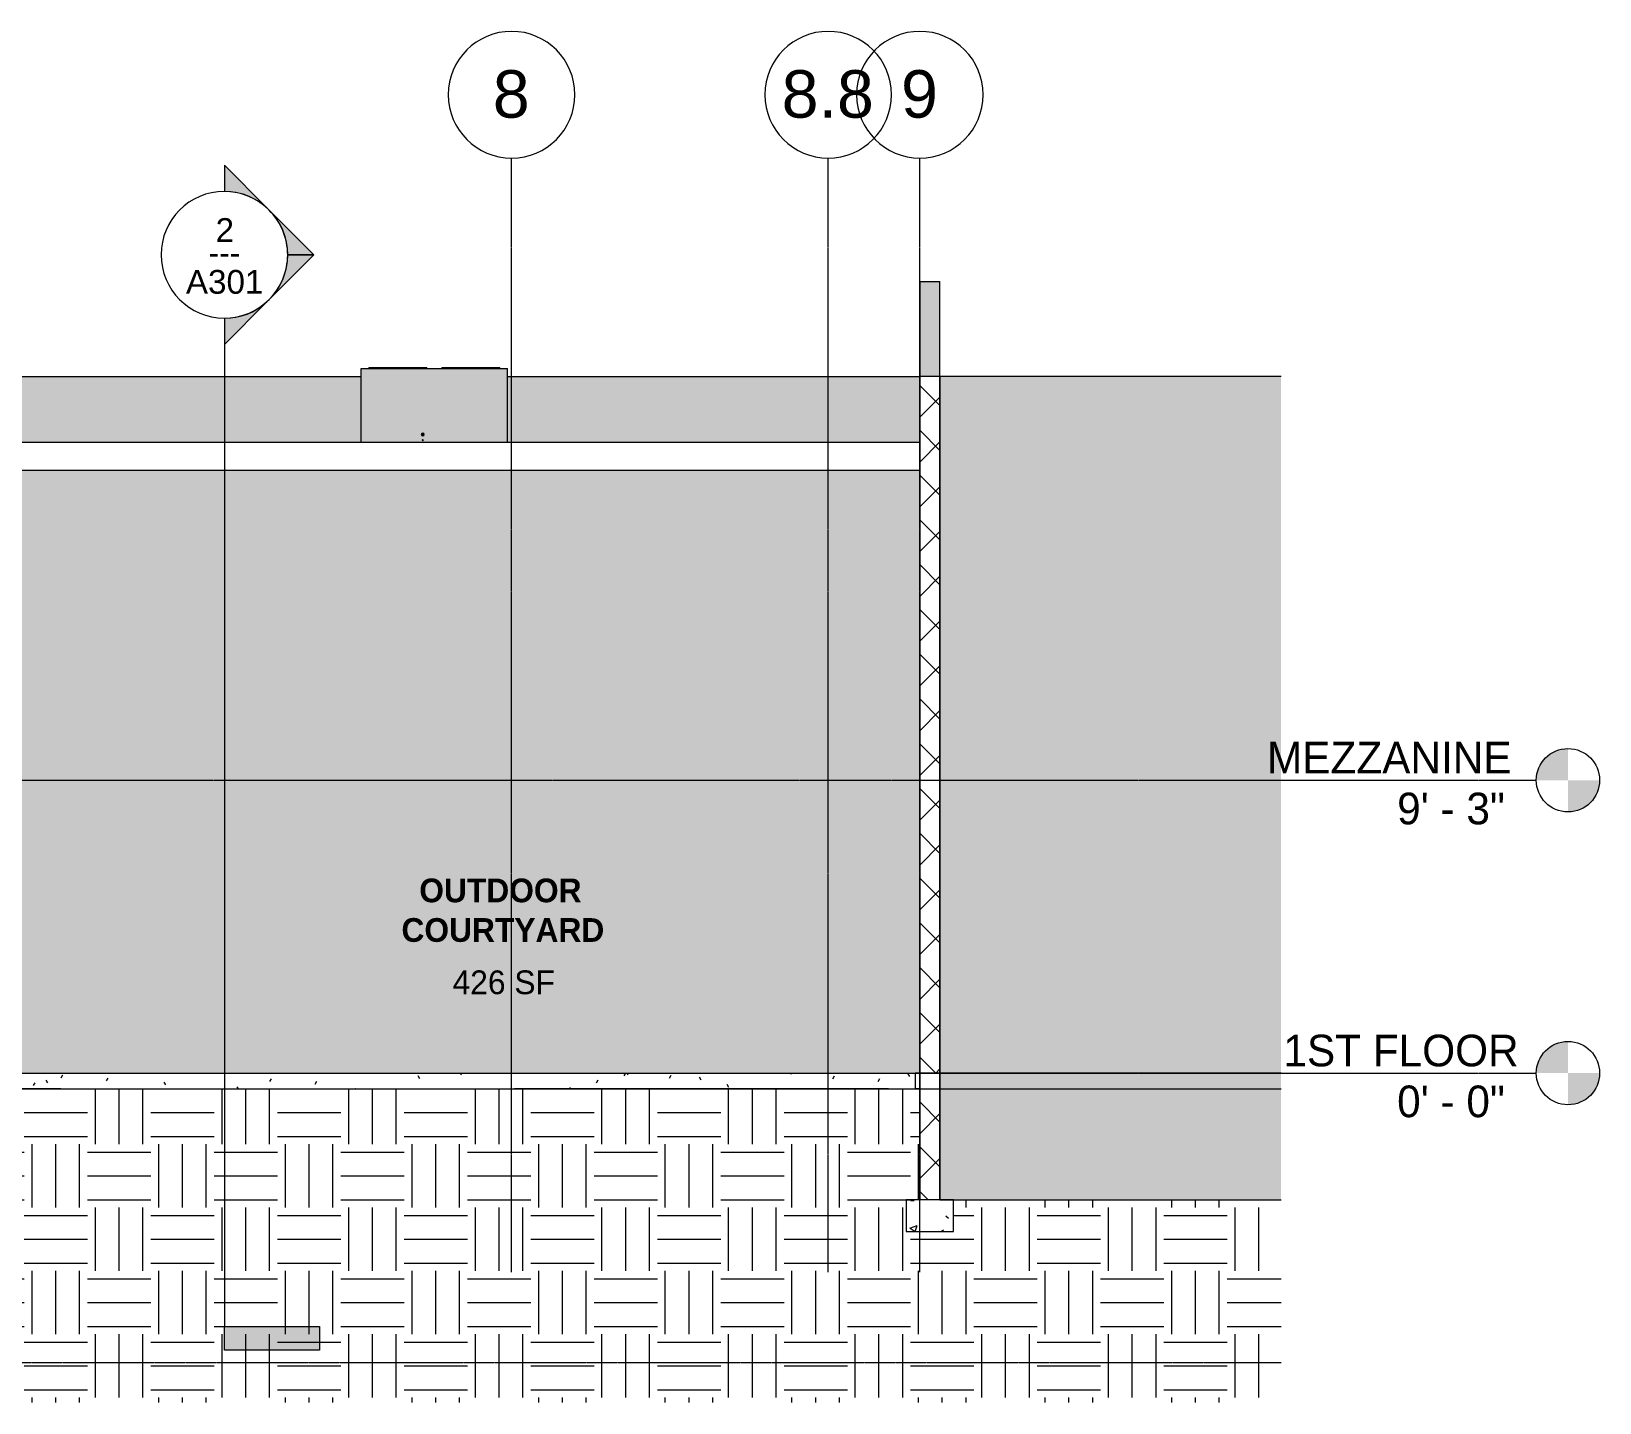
# Model space of a CAD drawing. Header units: inches. Extents: x -4221 to 4014, y -195 to 396.
# Drawn here: x -1922 to -1328, y -125 to 395 of the extents above; entities that cross this region are included whole.
import ezdxf

# ---------------------------------------------------------------- set-up
doc = ezdxf.new("R2010")
doc.units = ezdxf.units.IN
doc.header["$MEASUREMENT"] = 0
doc.linetypes.add('Aligning Line 1_8_', pattern=[0.25, 0.125, -0.125])
doc.linetypes.add('Grid Line 1_2_', pattern=[0.875, 0.5, -0.125, 0.125, -0.125])
for name, color, linetype, lineweight in [('A-AREA-IDEN', 2, 'Continuous', 9), ('A-FLOR-LEVL', 51, 'Continuous', 9), ('A-ROOF', 132, 'Continuous', 13), ('A-WALL', 113, 'Continuous', 13), ('A-WALL-PATT', 111, 'Continuous', 20), ('C-BLDG-PADS', 91, 'Continuous', 9), ('C-TOPO', 7, 'Continuous', 9), ('G-ANNO-SYMB', 111, 'Aligning Line 1_8_', 9), ('M-EQPM', 50, 'Continuous', 9), ('S-FNDN', 32, 'Continuous', 13), ('S-GRID', 1, 'Continuous', 9), ('S-GRID-IDEN', 1, 'Continuous', 9)]:
    doc.layers.add(name, color=color, linetype=linetype, lineweight=lineweight)
doc.styles.add('Arial', font='arial.ttf', dxfattribs={"height": 18})
doc.styles.add('Arial_1', font='arial.ttf', dxfattribs={"height": 9})
doc.styles.add('Century Gothic', font='', dxfattribs={"height": 12})
doc.styles.add('Century Gothic_1', font='', dxfattribs={"height": 9})
doc.styles.add('Century Gothic_B', font='', dxfattribs={"height": 9})
doc.styles.get('Century Gothic').set_extended_font_data('Century Gothic')
doc.styles.get('Century Gothic_1').set_extended_font_data('Century Gothic')
doc.styles.get('Century Gothic_B').set_extended_font_data('Century Gothic', bold=True)
pattern_1 = [(50, (-3004.96, 0), (27.5427, -2.40992), [2.88, -31.68]), (355, (-3004.96, 0), (-5.32784, 28.88427), [2.304, -25.344]), (100.451, (-3002.666, -0.2), (22.2153, 26.47393), [2.448, -26.924]), (46.184, (-3004.96, 7.68), (40.9819, -6.3564), [4.32, -47.52]), (96.636, (-3001.546, 7.15), (35.8907, 37.4062), [3.671, -40.386]), (351.184, (-3004.96, 7.68), (35.891, 37.4062), [3.456, -38.016]), (21, (-3001.12, 5.76), (22.92104, -15.46073), [2.88, -31.68]), (326, (-3001.12, 5.76), (9.34353, 27.84574), [2.304, -25.344]), (71.451, (-2999.21, 4.472), (32.26477, 12.3844), [2.448, -26.924]), (37.5, (-3004.961, 0), (0.466855, 12.78271), [1.267, -23.77, 1.267, -24.461, -25.44]), (37.5, (-3004.961, 0), (0.466855, 12.78271), [-50.765, 1.267, -24.173]), (7.5, (-3004.961, 0), (10.10159, 15.14509), [1.267, -13.402, 1.267, -23.194, -9.696]), (7.5, (-3004.961, 0), (10.10159, 15.14509), [-39.13, 1.267, -8.429]), (327.5, (-3013.524, 0), (20.49916, -0.86578), [1.267, -8.333, 1.267, -28.685, -39.744]), (327.5, (-3013.524, 0), (20.49916, -0.86578), [-39.552, 1.267, -38.477]), (317.5, (-3017.364, 0), (22.39478, 3.84429), [1.267, -11.213, 1.267, -18.624, -28.224]), (317.5, (-3017.364, 0), (22.39478, 3.84429), [-32.371, 1.267, -26.957])]
pattern_2 = [(0, (-3004.96, 0), (24, 24), [24, -24]), (0, (-3004.96, 9), (24, 24), [24, -24]), (0, (-3004.96, 18), (24, 24), [24, -24]), (90, (-3001.96, 21), (-24, 24), [24, -24]), (90, (-2992.96, 21), (-24, 24), [24, -24]), (90, (-2983.96, 21), (-24, 24), [24, -24])]

# ---------------------------------------------------------------- blocks, each defined once
blk = doc.blocks.new('Walls 1 - Walls 1-1277454-BUILDING ELEVATION - SOUTH')
at = {"layer": 'A-ROOF', "lineweight": 9}
for color, points in [(254, [(-1956.83, 239.02), (-1956.83, 264), (-1956.88, 264), (-1956.88, 239.02), (-1956.83, 239.02)]), (161, [(-1577.83, -48), (-1448.5, -48), (-1448.5, 264), (-1577.83, 264), (-1577.83, -6.01)])]:
    blk.add_hatch(color=color, dxfattribs=at).paths.add_polyline_path(points, flags=0)
h = blk.add_hatch(color=254, dxfattribs=at)
h.paths.add_polyline_path([(-1956.83, 239.02), (-1797.2, 239.02), (-1797.2, 264), (-1956.83, 264)], flags=0)
h.paths.add_polyline_path([(-1585.45, 239.02), (-1585.45, 264), (-1741.78, 264), (-1741.78, 239.02), (-1615.72, 239.02)], flags=0)
for p, q in [((-1956.88, 264), (-1956.83, 264)), ((-1956.83, 264), (-1797.2, 264)), ((-1956.83, 264), (-1956.83, 239.02)), ((-1741.78, 264), (-1585.45, 264)), ((-1448.5, 264), (-1577.83, 264)), ((-1577.83, 264), (-1577.83, -48)), ((-1577.83, -48), (-1448.5, -48))]:
    blk.add_line(p, q, dxfattribs=at)
blk = doc.blocks.new('Condensing Unit - Air Cooled - DX - 6-10 Tons - 6 Tons-1352867-BUILDING ELEVATION - SOUTH')
at = {"layer": 'M-EQPM'}
h = blk.add_hatch(color=256, dxfattribs=at)
h.paths.add_polyline_path([(-1797.2, 239.02), (-1741.78, 239.02), (-1741.78, 267.04), (-1797.2, 267.04)], flags=0)
h.paths.add_polyline_path([(-1773.94, 239.67), (-1773.99, 239.69), (-1774.08, 239.8), (-1774.08, 239.9), (-1773.94, 240.03), (-1773.85, 240.03), (-1773.71, 239.9), (-1773.71, 239.8), (-1773.85, 239.69)], flags=0)
h.paths.add_polyline_path([(-1773.89, 241.46), (-1774.18, 241.54), (-1774.38, 241.74), (-1774.44, 241.88), (-1774.44, 242.17), (-1774.29, 242.42), (-1774.04, 242.57), (-1773.75, 242.57), (-1773.5, 242.42), (-1773.35, 242.17), (-1773.35, 241.88), (-1773.5, 241.62), (-1773.85, 241.47)], flags=0)
for points in [[(-1782.95, 267.04), (-1772.35, 267.04), (-1772.35, 267.4), (-1794.35, 267.4), (-1794.35, 267.04), (-1784.5, 267.04)], [(-1744.64, 267.04), (-1744.64, 267.4), (-1766.64, 267.4), (-1766.64, 267.04), (-1744.88, 267.04)], [(-1773.89, 241.46), (-1773.65, 241.54), (-1773.5, 241.63), (-1773.35, 241.88), (-1773.35, 242.17), (-1773.5, 242.42), (-1773.75, 242.57), (-1774.04, 242.57), (-1774.29, 242.42), (-1774.44, 242.17), (-1774.44, 241.88), (-1774.38, 241.74), (-1774.18, 241.54), (-1773.94, 241.48)], [(-1773.94, 239.67), (-1773.8, 239.69), (-1773.71, 239.8), (-1773.71, 239.9), (-1773.85, 240.03), (-1773.94, 240.03), (-1774.08, 239.9), (-1774.08, 239.8), (-1773.99, 239.69)]]:
    blk.add_hatch(color=256, dxfattribs=at).paths.add_polyline_path(points, flags=0)
for p, q in [((-1797.2, 267.04), (-1741.78, 267.04)), ((-1797.2, 239.02), (-1797.2, 267.04)), ((-1794.35, 267.4), (-1794.35, 267.04)), ((-1794.35, 267.4), (-1772.35, 267.4)), ((-1772.35, 267.04), (-1772.35, 267.4)), ((-1766.64, 267.4), (-1766.64, 267.04)), ((-1766.64, 267.4), (-1744.64, 267.4)), ((-1744.64, 267.04), (-1744.64, 267.4)), ((-1741.78, 239.02), (-1741.78, 267.04))]:
    blk.add_line(p, q, dxfattribs=at)
for centre, radius, start, end in [((-1773.89, 242.03), 0.562, 0, 180), ((-1773.89, 242.03), 0.562, 180, 0), ((-1773.89, 239.85), 0.188, 0, 180), ((-1773.89, 239.85), 0.188, 180, 0)]:
    blk.add_arc(centre, radius, start, end, dxfattribs=at)
blk = doc.blocks.new('Level - Level Head - Circle-50818-BUILDING ELEVATION - SOUTH')
at = {"layer": 'A-FLOR-LEVL'}
h = blk.add_hatch(color=256, dxfattribs=at)
edge = h.paths.add_edge_path(flags=0)
edge.add_line((-1339.78, 0), (-1351.78, 0))
edge.add_arc((-1339.78, 0), 12, 90, 180, ccw=False)
edge.add_line((-1339.78, 12), (-1339.78, 0))
h = blk.add_hatch(color=256, dxfattribs=at)
edge = h.paths.add_edge_path(flags=0)
edge.add_line((-1339.78, -12), (-1339.78, 0))
edge.add_line((-1339.78, 0), (-1327.78, 0))
edge.add_arc((-1339.78, 0), 12, 270, 360, ccw=False)
blk.add_circle((-1339.78, 0), 12, dxfattribs=at)
blk = doc.blocks.new('Grid - Grid Head - Circle-50561-BUILDING ELEVATION - SOUTH')
at = {"layer": 'S-GRID-IDEN'}
for start, end in [(0, 180), (180, 360)]:
    blk.add_arc((-2877.2, 324), 24, start, end, dxfattribs=at)
blk = doc.blocks.new('Section - 3_32_ x 3_8_-54337-BUILDING ELEVATION - SOUTH')
at = {"layer": 'G-ANNO-SYMB', "linetype": 'Continuous'}
blk.add_hatch(color=256, dxfattribs=at).paths.add_polyline_path([(-2512.89, -185.81), (-2548.89, -185.81), (-2548.89, -194.81), (-2512.89, -194.81)], flags=0)
for p, q in [((-2548.89, -194.81), (-2548.89, -185.81)), ((-2548.89, -185.81), (-2512.89, -185.81)), ((-2512.89, -185.81), (-2512.89, -194.81)), ((-2512.89, -194.81), (-2548.89, -194.81))]:
    blk.add_line(p, q, dxfattribs=at)
blk = doc.blocks.new('Section - Section Head - Filled-22785-BUILDING ELEVATION - SOUTH')
at = {"layer": 'G-ANNO-SYMB', "linetype": 'Continuous'}
h = blk.add_hatch(color=256, dxfattribs=at)
edge = h.paths.add_edge_path(flags=0)
edge.add_arc((-2548.89, 275.7), 24.03, 47.9216, 90)
edge.add_line((-2548.89, 299.73), (-2548.89, 309.64))
edge.add_line((-2548.89, 309.64), (-2532.79, 293.53))
h = blk.add_hatch(color=256, dxfattribs=at)
edge = h.paths.add_edge_path(flags=0)
edge.add_line((-2531.92, 292.67), (-2514.95, 275.7))
edge.add_line((-2514.95, 275.7), (-2524.89, 275.7))
edge.add_arc((-2548.89, 275.7), 24, 360, 405)
h = blk.add_hatch(color=256, dxfattribs=at)
edge = h.paths.add_edge_path(flags=0)
edge.add_arc((-2548.89, 275.7), 24, 315, 360)
edge.add_line((-2524.89, 275.7), (-2514.95, 275.7))
edge.add_line((-2514.95, 275.7), (-2531.92, 258.73))
h = blk.add_hatch(color=256, dxfattribs=at)
edge = h.paths.add_edge_path(flags=0)
edge.add_line((-2532.79, 257.86), (-2548.89, 241.76))
edge.add_line((-2548.89, 241.76), (-2548.89, 251.67))
edge.add_arc((-2548.89, 275.7), 24.03, 270, 312.0784)
for p, q in [((-2532.79, 293.53), (-2548.89, 309.64)), ((-2548.89, 309.64), (-2548.89, 299.73)), ((-2514.95, 275.7), (-2531.92, 292.67)), ((-2531.92, 258.73), (-2514.95, 275.7)), ((-2524.89, 275.7), (-2514.95, 275.7)), ((-2514.95, 275.7), (-2524.89, 275.7)), ((-2548.89, 241.76), (-2532.79, 257.86)), ((-2548.89, 251.67), (-2548.89, 241.76))]:
    blk.add_line(p, q, dxfattribs=at)
for centre, radius, start, end in [((-2548.89, 275.73), 24, 90, 270), ((-2548.89, 275.73), 24, 270, 90), ((-2548.89, 275.7), 24.03, 47.9216, 90), ((-2548.89, 275.7), 24, 360, 45), ((-2548.89, 275.7), 24, 315, 360), ((-2548.89, 275.7), 24.03, 270, 312.0784)]:
    blk.add_arc(centre, radius, start, end, dxfattribs=at)

msp = doc.modelspace()

# ---------------------------------------------------------------- hatches: boundary and pattern name
at = {"layer": 'A-WALL'}
msp.add_hatch(color=254, dxfattribs=at).paths.add_polyline_path([(-1577.82825, 264), (-1577.82825, 300), (-1585.45325, 300), (-1585.45325, 264)], flags=0)
at = {"layer": 'A-WALL-PATT', "lineweight": 9}
h = msp.add_hatch(dxfattribs=at)
h.set_pattern_fill('FP_1', style=0, pattern_type=2)
h.set_pattern_definition([(45, (-3004.961, 0), (-8.48528, 8.48528), []), (135, (-3004.961, 0), (-8.48528, -8.48528), [])])
h.paths.add_polyline_path([(-1585.45325, -48), (-1577.82825, -48), (-1577.82825, -6), (-1585.45325, -6.00628), (-1585.45325, -19.6669)], flags=0)
h.paths.add_polyline_path([(-1585.45325, 0), (-1577.82825, 0), (-1577.82825, 264), (-1585.45325, 264), (-1585.45325, 84)], flags=0)
h = msp.add_hatch(dxfattribs=at)
h.set_pattern_fill('FP_9', color=9, style=0, pattern_type=2)
h.set_pattern_definition([(90, (-1570.641, 300), (-16, 1e-15), [16, 0, 0, 0]), (90, (-1576.641, 300), (-16, 1e-15), [16, 0, 0, 0]), (90, (-1575.641, 300), (-16, 1e-15), [2.143, -13.857]), (90, (-1581.641, 300), (-16, 1e-15), [16, 0, 0, 0]), (90, (-1575.641, 303.214), (-16, 1e-15), [2.143, -13.857]), (90, (-1575.641, 306.429), (-16, 1e-15), [2.143, -13.857]), (90, (-1575.641, 309.643), (-16, 1e-15), [2.143, -13.857]), (90, (-1575.641, 312.857), (-16, 1e-15), [2.143, -13.857]), (90, (-1571.641, 300), (-16, 1e-15), [2.143, -13.857]), (90, (-1571.641, 303.214), (-16, 1e-15), [2.143, -13.857]), (90, (-1571.641, 306.429), (-16, 1e-15), [2.143, -13.857]), (90, (-1571.641, 309.643), (-16, 1e-15), [2.143, -13.857]), (90, (-1571.641, 312.857), (-16, 1e-15), [2.143, -13.857])])
h.paths.add_polyline_path([(-1866.5661, 0), (-1585.45325, 0), (-1585.45325, 228.51573), (-2972.39075, 228.51573), (-2972.39075, 124), (-1938.57825, 124), (-1938.57825, 102), (-1934.89075, 102), (-1934.89075, 0), (-1908.37297, 0)], flags=0)
h = msp.add_hatch(dxfattribs=at)
h.set_pattern_fill('FP_7', color=9, style=0, pattern_type=2)
h.set_pattern_definition([(0, (-3004.961, 0), (30.72, 7.68), [1.267, -21.773, 1.267, -21.773, -122.88]), (0, (-3004.961, 0), (30.72, 7.68), [-46.08, 1.267, -44.813, 1.267, -21.773, -53.76]), (0, (-3004.961, 0), (30.72, 7.68), [-115.2, 1.267, -14.093, 1.267, -37.133]), (120, (-2993.441, 3.84), (-22.011075, 22.7643), [1.267, -21.773, 1.267, -21.773, -122.88]), (120, (-2993.441, 3.84), (-22.011075, 22.7643), [-46.08, 1.267, -44.813, 1.267, -21.773, -53.76]), (120, (-2993.441, 3.84), (-22.011075, 22.7643), [-115.2, 1.267, -14.093, 1.267, -37.133]), (240, (-2989.601, 19.2), (-8.708925, -30.4443), [1.267, -21.773, 1.267, -21.773, -122.88]), (240, (-2989.601, 19.2), (-8.708925, -30.4443), [-46.08, 1.267, -44.813, 1.267, -21.773, -53.76]), (240, (-2989.601, 19.2), (-8.708925, -30.4443), [-115.2, 1.267, -14.093, 1.267, -37.133])])
h.paths.add_polyline_path([(-1935.10869, -6), (-1587.20325, -6), (-1587.20325, 0), (-1938.57825, 0), (-1938.57825, -6), (-1935.74983, -6)], flags=0)
at = {"layer": 'C-BLDG-PADS'}
h = msp.add_hatch(dxfattribs=at)
h.set_pattern_fill('FP_2', color=256, style=0, pattern_type=2)
h.set_pattern_definition(pattern_1)
h.paths.add_polyline_path([(-1577.82825, -6), (-1577.82825, 0), (-1587.20325, 0), (-1587.20325, -6), (-1585.45325, -6)], flags=0)
at = {"layer": 'C-TOPO'}
h = msp.add_hatch(dxfattribs=at)
h.set_pattern_fill('FP_6', color=256, style=0, pattern_type=2)
h.set_pattern_definition(pattern_2)
h.paths.add_polyline_path([(-1739.04528, -124.88491), (-1587.20325, -124.88491), (-1587.20325, -60), (-1590.64075, -60), (-1590.64075, -48), (-1587.20325, -48), (-1587.20406, -6), (-1938.57825, -6), (-1938.57825, -48), (-1933.39075, -48), (-1933.39075, -60), (-1942.39075, -60), (-1942.39075, -124.88491), (-1782.95235, -124.88491)], flags=0)
h = msp.add_hatch(dxfattribs=at)
h.set_pattern_fill('FP_6', color=256, style=0, pattern_type=2)
h.set_pattern_definition(pattern_2)
h.paths.add_polyline_path([(-1448.49735, -124.88491), (-1448.49735, -48), (-1572.64075, -48), (-1572.64075, -60), (-1587.20325, -60), (-1587.20325, -124.88491), (-1530.25869, -124.88491)], flags=0)
h.paths.add_polyline_path([(-1585.45325, -48), (-1585.45325, -6.00628), (-1587.20325, -6.00628), (-1587.20325, -48)], flags=0)
at = {"layer": 'S-FNDN', "lineweight": 9}
h = msp.add_hatch(dxfattribs=at)
h.set_pattern_fill('FP_2', color=8, style=0, pattern_type=2)
h.set_pattern_definition(pattern_1)
h.paths.add_polyline_path([(-1590.64075, -60), (-1572.64075, -60), (-1572.64075, -48), (-1590.64075, -48)], flags=0)

# ---------------------------------------------------------------- linework, layer by layer
at = {"layer": 'A-FLOR-LEVL', "linetype": 'Grid Line 1_2_'}
for p, q in [((-4220.88543, 111), (-1351.78416, 111)), ((-4220.88543, 0), (-1351.78416, 0))]:
    msp.add_line(p, q, dxfattribs=at)
at = {"layer": 'A-ROOF', "lineweight": 9}
for p, q in [((-1585.45325, 239.01801), (-3360.20325, 239.01801)), ((-3360.20325, 228.51573), (-1585.45325, 228.51573))]:
    msp.add_line(p, q, dxfattribs=at)
at = {"layer": 'A-WALL', "lineweight": 9}
for p, q in [((-1585.45325, 300), (-1577.82825, 300)), ((-1585.45325, 300), (-1585.45325, -48)), ((-1577.82825, -48), (-1577.82825, 300)), ((-1577.82825, 264), (-1585.45325, 264)), ((-1934.89075, 0), (-1587.20325, 0))]:
    msp.add_line(p, q, dxfattribs=at)
at = {"layer": 'C-BLDG-PADS'}
for p, q in [((-1448.49735, 0), (-1587.20325, 0)), ((-1587.20325, 0), (-1587.20325, -6)), ((-1587.20325, -6), (-1448.49735, -6))]:
    msp.add_line(p, q, dxfattribs=at)
at = {"layer": 'C-TOPO'}
for p, q in [((-1938.57825, -6), (-1911.07861, -6)), ((-1911.07855, -6), (-1938.57825, -6)), ((-1911.07861, -6), (-1739.04528, -6)), ((-1911.07855, -6), (-1739.04529, -6)), ((-1597.28284, -6), (-1739.04529, -6)), ((-1739.04528, -6), (-1597.28286, -6)), ((-1597.28286, -6), (-1587.20325, -6)), ((-1597.28284, -6), (-1587.20325, -6)), ((-1587.20325, -6), (-1587.20325, -6.00326)), ((-1587.20325, -6), (-1587.20325, -6.00628)), ((-1587.20325, -6), (-1587.20325, -6.00326)), ((-1587.20325, -6), (-1587.20325, -6.00628)), ((-1587.20325, -6.00326), (-1587.20325, -6.00628)), ((-1587.20325, -6.00326), (-1587.20325, -6.00628)), ((-1585.45325, -6.00628), (-1587.20325, -6.00628)), ((-1585.45325, -6.00628), (-1587.20325, -6.00628))]:
    msp.add_line(p, q, dxfattribs=at)
at = {"layer": 'C-TOPO', "flags": 128}
msp.add_lwpolyline([(-1587.20325, -6.00628), (-1587.20325, -6.00326), (-1587.20325, -6)], dxfattribs=at)
msp.add_lwpolyline([(-1587.20325, -6.00628), (-1587.20325, -6.00326), (-1587.20325, -6)], dxfattribs=at)
at = {"layer": 'G-ANNO-SYMB', "linetype": 'Continuous'}
msp.add_line((-1849.07964, 286.11231), (-1849.07964, -96), dxfattribs=at)
at = {"layer": 'G-ANNO-SYMB'}
msp.add_line((-1448.49735, -109.86125), (-4124.13735, -109.86125), dxfattribs=at)
at = {"layer": 'S-FNDN', "lineweight": 9}
for p, q in [((-1572.64075, -48), (-1590.64075, -48)), ((-1590.64075, -48), (-1590.64075, -60)), ((-1572.64075, -60), (-1572.64075, -48)), ((-1590.64075, -60), (-1572.64075, -60))]:
    msp.add_line(p, q, dxfattribs=at)
at = {"layer": 'S-GRID', "linetype": 'Grid Line 1_2_'}
for p, q in [((-1740.20325, -75.40835), (-1740.20325, 346.81628)), ((-1620.20325, -75.40835), (-1620.20325, 346.81628)), ((-1585.45325, -75.40835), (-1585.45325, 346.81628))]:
    msp.add_line(p, q, dxfattribs=at)

# ---------------------------------------------------------------- block references
at = {"layer": 'A-FLOR-LEVL'}
for p in [(0, 111), (0, 0)]:
    msp.add_blockref('Level - Level Head - Circle-50818-BUILDING ELEVATION - SOUTH', p, dxfattribs=at)
at = {"layer": 'A-ROOF', "lineweight": 9}
msp.add_blockref('Walls 1 - Walls 1-1277454-BUILDING ELEVATION - SOUTH', (0, 0), dxfattribs=at)
at = {"layer": 'G-ANNO-SYMB', "linetype": 'Continuous'}
for name, p in [('Section - Section Head - Filled-22785-BUILDING ELEVATION - SOUTH', (699.81209, 34.41412)), ('Section - 3_32_ x 3_8_-54337-BUILDING ELEVATION - SOUTH', (699.81209, 89.81356))]:
    msp.add_blockref(name, p, dxfattribs=at)
at = {"layer": 'M-EQPM'}
msp.add_blockref('Condensing Unit - Air Cooled - DX - 6-10 Tons - 6 Tons-1352867-BUILDING ELEVATION - SOUTH', (0, 0), dxfattribs=at)
at = {"layer": 'S-GRID-IDEN'}
for p in [(1137, 46.81628), (1257, 46.81628), (1291.75, 46.81628)]:
    msp.add_blockref('Grid - Grid Head - Circle-50561-BUILDING ELEVATION - SOUTH', p, dxfattribs=at)

# ---------------------------------------------------------------- texts
at = {"layer": 'A-AREA-IDEN', "char_height": 9, "attachment_point": 1}
for s, insert, width, style in [('OUTDOOR', (-1775.20042, 73.74263), 75.447, 'Century Gothic_B'), ('COURTYARD', (-1781.95042, 58.74263), 91.809, 'Century Gothic_B'), ('426 SF', (-1762.58035, 38.91749), 44.844, 'Century Gothic_1')]:
    msp.add_mtext(s, dxfattribs=dict(at, insert=insert, width=width, style=style))
at = {"layer": 'A-FLOR-LEVL', "char_height": 12, "attachment_point": 1, "style": 'Century Gothic'}
for s, insert, width in [('MEZZANINE', (-1453.88081, 125.56299), 109.989), ('9\' - 3"', (-1404.53694, 106.28882), 50.904), ('1ST FLOOR', (-1447.64459, 14.56299), 102.414), ('0\' - 0"', (-1404.53694, -4.71118), 50.904)]:
    msp.add_mtext(s, dxfattribs=dict(at, insert=insert, width=width))
at = {"layer": 'G-ANNO-SYMB', "linetype": 'Continuous', "char_height": 9, "attachment_point": 1}
for s, insert, width, style in [('2', (-1852.40062, 324.02094), 8.484, 'Arial_1'), ('---', (-1855.05193, 315.51425), 15.453, 'Century Gothic_1'), ('A301', (-1863.64471, 304.3847), 35.754, 'Arial_1')]:
    msp.add_mtext(s, dxfattribs=dict(at, insert=insert, width=width, style=style))
at = {"layer": 'S-GRID-IDEN', "char_height": 18, "attachment_point": 1, "style": 'Arial'}
for s, insert, width in [('8', (-1747.33228, 380.10422), 16.968), ('8.8', (-1637.83936, 380.10422), 42.42), ('9', (-1592.58228, 380.10422), 16.968)]:
    msp.add_mtext(s, dxfattribs=dict(at, insert=insert, width=width))

doc.saveas('drawing.dxf')
